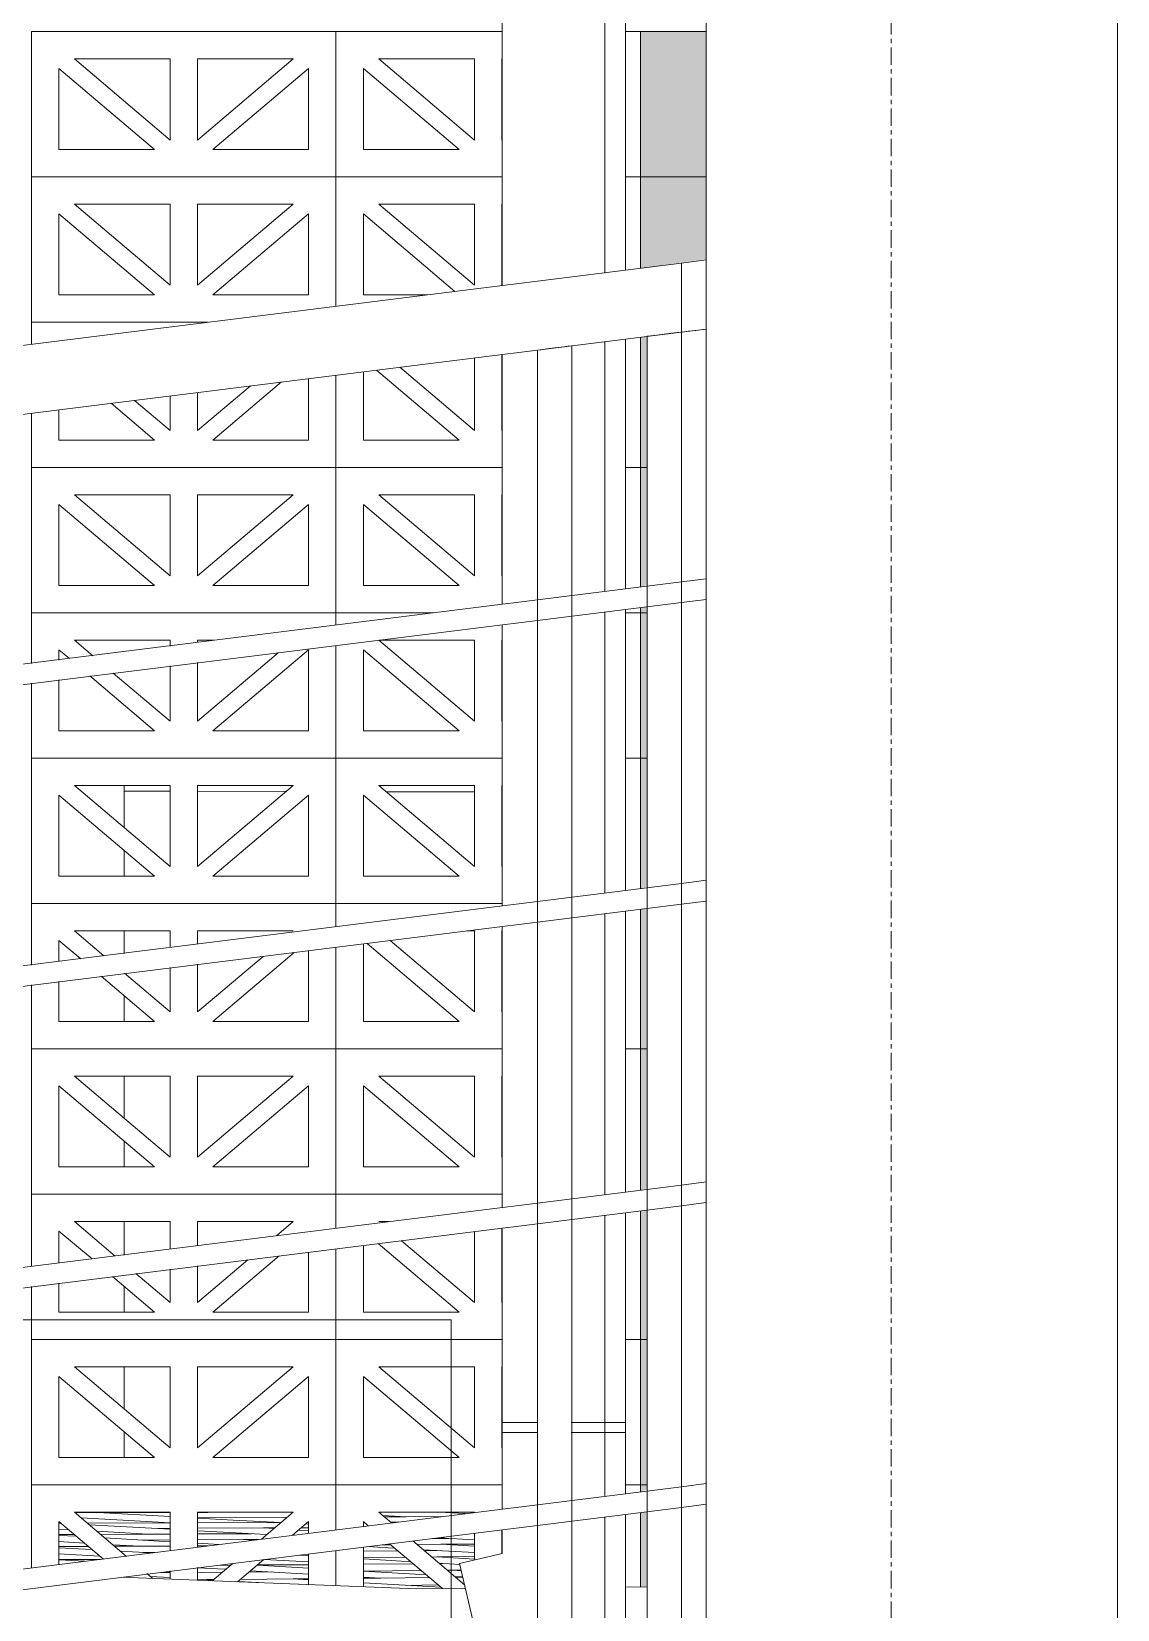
# Model space of a CAD drawing. Header units: millimetres. Extents: x -12186 to 152825, y -4386 to 9463.
# Drawn here: x -1523 to -731, y 15 to 1166 of the extents above; entities that cross this region are included whole.
import ezdxf

# ---------------------------------------------------------------- set-up
doc = ezdxf.new("R2010")
doc.units = ezdxf.units.MM
doc.linetypes.add('Grid Line', pattern=[22.225, 12.7, -3.175, 3.175, -3.175])
for name, color, linetype, lineweight in [('A-FLOR', 192, 'Continuous', 9), ('A-FLOR-HRAL', 11, 'Continuous', 5), ('A-FLOR-PATT', 8, 'Continuous', 9), ('A-GENM', 13, 'Continuous', 9), ('A-GLAZ-CURT', 52, 'Continuous', 5), ('C-TOPO', 7, 'Continuous', 5), ('G-ANNO-TEXT', 231, 'Continuous', 5), ('S-COLS', 52, 'Continuous', 5), ('S-GRID', 1, 'Continuous', 5)]:
    doc.layers.add(name, color=color, linetype=linetype, lineweight=lineweight)

# ---------------------------------------------------------------- blocks, each defined once
blk = doc.blocks.new('FP_1-Section A-A')
at = {"layer": 'A-FLOR-PATT', "color": 7, "lineweight": 5}
for p, q in [((-2532.4, 84.9), (-2527, 84.6)), ((-2532, 84.6), (-2527, 84.5)), ((-2429, 83.1), (-2420.2, 82.6)), ((-2325.2, 83.3), (-2309.5, 83.2)), ((-2322.9, 81.3), (-2321.3, 81.2)), ((-2321.3, 81.2), (-2312.3, 80.7)), ((-2218.9, 83.7), (-2200.3, 82.7)), ((-2217.8, 82.7), (-2200.3, 82.7)), ((-2200.3, 82.7), (-2193.8, 82.6)), ((-2109.4, 86), (-2077.2, 84.2)), ((-2108.1, 81.6), (-2081.9, 80.1)), ((-2010, 82), (-2006.8, 82)), ((-1934.4, 84.7), (-1882.3, 81.7)), ((-1931, 81.8), (-1882.3, 81.7)), ((-1882.3, 81.7), (-1866.2, 81.7)), ((-1880.5, 86), (-1866.2, 85.2)), ((-1874.2, 85.6), (-1866, 85.6)), ((-1845.9, 85.6), (-1794.2, 85.5)), ((-1845.9, 84), (-1838.9, 83.6)), ((-1845.9, 81.7), (-1803.5, 81.6)), ((-1838.9, 83.6), (-1782.9, 80.5)), ((-1794.2, 85.5), (-1778, 84.6)), ((-1794.2, 85.5), (-1777, 85.5)), ((-1713.4, 85.5), (-1644, 85.5)), ((-1708.2, 81.6), (-1645.9, 81.6)), ((-1707.6, 80.6), (-1689.7, 79.6)), ((-1645.9, 81.6), (-1644.2, 81.5)), ((-1645.9, 81.6), (-1644.2, 81.6)), ((-1624.2, 84.9), (-1567.1, 81.7)), ((-1624.2, 81.7), (-1567.1, 81.7)), ((-1567.1, 81.7), (-1559.4, 81.7)), ((-1563.2, 86), (-1554.8, 85.5)), ((-1491.6, 85.6), (-1474.8, 85.7)), ((-1487, 81.8), (-1422.2, 78.2)), ((-1474.8, 85.7), (-1422.1, 85.8)), ((-1474.8, 85.7), (-1422.2, 82.8)), ((-1402.2, 85.8), (-1394.7, 85.8)), ((-1402.2, 82.1), (-1336.7, 82.3)), ((-1402.2, 81.7), (-1376.1, 80.3)), ((-1397.7, 86), (-1394.7, 85.8)), ((-1394.7, 85.8), (-1332.4, 86)), ((-1267, 83.6), (-1250, 82.7)), ((-1265.9, 82.6), (-1250, 82.7)), ((-1250, 82.7), (-1224, 82.8)), ((-1226.1, 86), (-1206.7, 85)), ((-2425.1, 79.6), (-2423.5, 79.6)), ((-2320.3, 79), (-2314.1, 79)), ((-2213.7, 79.2), (-2198.7, 78.4)), ((-2208.5, 74.7), (-2203.2, 74.5)), ((-2207.8, 74.2), (-2203.5, 74.2)), ((-2201.2, 78.5), (-2198.6, 78.5)), ((-2122.8, 69.5), (-2121.4, 69.5)), ((-2105.4, 78.2), (-2084.3, 78.1)), ((-2104.6, 77.2), (-2086.5, 76.2)), ((-2101.1, 72.8), (-2091.1, 72.2)), ((-2098.5, 69.5), (-2094.3, 69.4)), ((-2010, 80.3), (-2008.2, 80.2)), ((-1994.9, 69.2), (-1992.4, 69.2)), ((-1993.6, 70.9), (-1992.4, 70.8)), ((-1947.2, 76.7), (-1944.1, 76.6)), ((-1947.2, 73.5), (-1940.6, 73.5)), ((-1947.2, 72.4), (-1938.7, 72)), ((-1928.8, 80), (-1866.2, 76.4)), ((-1923.4, 75.4), (-1890.2, 73.5)), ((-1921.2, 73.5), (-1890.2, 73.5)), ((-1917.9, 70.8), (-1866.2, 67.8)), ((-1890.2, 73.5), (-1866.2, 73.5)), ((-1889.3, 69.1), (-1866.2, 69.1)), ((-1887.8, 77.7), (-1866.2, 77.7)), ((-1845.9, 77.6), (-1810, 77.6)), ((-1845.9, 75.3), (-1792.6, 72.2)), ((-1845.9, 73.5), (-1813.7, 73.4)), ((-1845.9, 69.1), (-1814.2, 69.1)), ((-1814.2, 69.1), (-1797.4, 68.2)), ((-1814.2, 69.1), (-1796.3, 69.1)), ((-1810, 77.6), (-1787.8, 76.3)), ((-1810, 77.6), (-1786.3, 77.6)), ((-1776.9, 69.2), (-1765.2, 69.2)), ((-1774.5, 71.2), (-1765.2, 70.7)), ((-1769.7, 75.3), (-1765.2, 75.1)), ((-1766.9, 77.6), (-1765.2, 77.6)), ((-1725.2, 77.6), (-1723.4, 77.6)), ((-1725.2, 73.5), (-1718.5, 73.5)), ((-1725.2, 72.8), (-1717.1, 72.3)), ((-1725.2, 69.2), (-1713.5, 69.2)), ((-1704, 77.6), (-1654.7, 77.7)), ((-1699.2, 73.5), (-1660.9, 73.5)), ((-1696.4, 71.1), (-1644.2, 68.1)), ((-1694.1, 69.2), (-1664.1, 69.3)), ((-1689.7, 79.6), (-1644.2, 77.1)), ((-1660.9, 73.5), (-1644.2, 73.6)), ((-1660.9, 73.5), (-1644.8, 72.6)), ((-1624.2, 80.4), (-1564.9, 77.1)), ((-1624.2, 75.9), (-1584.5, 73.7)), ((-1624.2, 73.6), (-1584.5, 73.7)), ((-1624.2, 71.5), (-1574.9, 68.6)), ((-1589, 69.5), (-1573.9, 69.5)), ((-1584.5, 73.7), (-1568.9, 73.7)), ((-1577.1, 77.8), (-1564.1, 77.8)), ((-1554.4, 69.6), (-1543.2, 69.6)), ((-1549.5, 73.8), (-1543.2, 73.8)), ((-1546.8, 76.1), (-1543.2, 75.9)), ((-1544.7, 77.9), (-1543.2, 77.9)), ((-1503.2, 77.9), (-1501.8, 77.9)), ((-1503.2, 73.6), (-1496.2, 73.2)), ((-1503.2, 69.7), (-1492.1, 69.8)), ((-1503.2, 69.1), (-1490.5, 68.4)), ((-1482.5, 78), (-1422.2, 78.2)), ((-1481.2, 76.9), (-1422.2, 73.6)), ((-1475.5, 72.1), (-1438.4, 70)), ((-1472.8, 69.8), (-1438.4, 70)), ((-1438.4, 70), (-1422.2, 70)), ((-1431.1, 74.1), (-1422.2, 74.2)), ((-1402.2, 78.3), (-1343.1, 78.5)), ((-1402.2, 74.3), (-1354.1, 74.5)), ((-1402.2, 72.5), (-1397, 72.2)), ((-1402.2, 70.1), (-1362.7, 70.3)), ((-1397, 72.2), (-1351.6, 69.7)), ((-1376.1, 80.3), (-1341.4, 78.4)), ((-1354.1, 74.5), (-1346.5, 74)), ((-1354.1, 74.5), (-1346, 74.5)), ((-1328.3, 73), (-1321.2, 72.6)), ((-1326.5, 74.6), (-1321.2, 74.6)), ((-1323.2, 77.4), (-1321.2, 77.3)), ((-1261.5, 78.8), (-1255.3, 78.9)), ((-1261.2, 78.6), (-1258.4, 78.5)), ((-2122.8, 65.8), (-2117.3, 65.5)), ((-2122.8, 65), (-2116.9, 65)), ((-2097.7, 68.5), (-2095.6, 68.3)), ((-2071.7, 62.9), (-2070.2, 62.8)), ((-1995.3, 64.7), (-1992.4, 64.7)), ((-1995, 62.6), (-1992.4, 62.5)), ((-1994.6, 60.1), (-1992.4, 60.1)), ((-1947.2, 68.2), (-1933.3, 67.4)), ((-1947.2, 64.7), (-1930.1, 64.7)), ((-1947.2, 64), (-1928.1, 62.9)), ((-1947.2, 59.9), (-1922.9, 58.5)), ((-1912.6, 66.2), (-1885, 64.6)), ((-1910.7, 64.7), (-1885, 64.6)), ((-1907.3, 61.8), (-1866.2, 59.4)), ((-1885, 64.6), (-1866.2, 64.7)), ((-1877, 60), (-1866.2, 60)), ((-1845.9, 66.6), (-1802.2, 64.1)), ((-1845.9, 64.7), (-1811.3, 64.7)), ((-1845.9, 60), (-1807, 60.1)), ((-1845.9, 58.3), (-1835.8, 57.7)), ((-1835.8, 57.7), (-1811.4, 56.3)), ((-1788.7, 59.2), (-1765.2, 57.8)), ((-1787.6, 60.1), (-1765.2, 60.1)), ((-1784, 63.1), (-1765.2, 62)), ((-1779.3, 67.1), (-1765.2, 66.3)), ((-1725.2, 64.8), (-1708.3, 64.8)), ((-1725.2, 64), (-1706.1, 62.9)), ((-1725.2, 60.2), (-1702.9, 60.2)), ((-1688.9, 64.8), (-1664.2, 64.9)), ((-1685.3, 61.7), (-1644.2, 59.4)), ((-1683.6, 60.3), (-1660.8, 60.3)), ((-1664.2, 64.9), (-1644.2, 63.7)), ((-1664.2, 64.9), (-1644.2, 64.9)), ((-1624.2, 67), (-1590.5, 65.1)), ((-1624.2, 65), (-1590.5, 65.1)), ((-1624.2, 62.6), (-1584.7, 60.3)), ((-1624.2, 58.2), (-1589.5, 56.3)), ((-1590.5, 65.1), (-1579, 65.1)), ((-1588.7, 60.6), (-1584.4, 60.6)), ((-1566.5, 59.3), (-1550.8, 58.4)), ((-1564.9, 60.7), (-1543.2, 60.7)), ((-1559.6, 65.2), (-1543.2, 65.2)), ((-1556.7, 67.6), (-1553, 67.4)), ((-1553, 67.4), (-1543.2, 66.8)), ((-1550.8, 58.4), (-1543.2, 58)), ((-1503.2, 64.6), (-1484.7, 63.5)), ((-1503.2, 60.9), (-1481.8, 61)), ((-1503.2, 60.1), (-1479.1, 58.7)), ((-1469.7, 67.2), (-1422.2, 64.5)), ((-1464, 62.3), (-1444.1, 61.2)), ((-1462.5, 61.1), (-1444.1, 61.2)), ((-1444.1, 61.2), (-1422.2, 61.3)), ((-1442.8, 65.7), (-1422.2, 65.8)), ((-1402.2, 65.9), (-1368.5, 66)), ((-1402.2, 63.3), (-1386.7, 62.5)), ((-1402.2, 61.4), (-1394.6, 61.5)), ((-1368.5, 66), (-1357.6, 66.1)), ((-1368.5, 66), (-1361.4, 65.6)), ((-1281.2, 57.6), (-1256, 57.8)), ((-1278.3, 60.9), (-1263.1, 60)), ((-1267.4, 62.3), (-1261.3, 62.3)), ((-1263.1, 60), (-1258.3, 59.8)), ((-1242.1, 62.4), (-1224.8, 62.6)), ((-1237.6, 58.6), (-1200.2, 56.5)), ((-1236.8, 58), (-1227.7, 58)), ((-1230.6, 66.9), (-1218.9, 66.9)), ((-1226.1, 67.3), (-1200.2, 65.9)), ((-1224.8, 62.6), (-1200.2, 62.8)), ((-1224.8, 62.6), (-1200.2, 61.2)), ((-1902.1, 57.4), (-1866.2, 55.3)), ((-1889.9, 55.3), (-1866.2, 55.3)), ((-1845.9, 55.3), (-1812.6, 55.3)), ((-1793.3, 55.3), (-1765.2, 53.7)), ((-1766.8, 50.5), (-1765.2, 50.5)), ((-1725.2, 55.5), (-1695.3, 53.8)), ((-1725.2, 51.4), (-1711.4, 50.6)), ((-1725.2, 50.6), (-1711.4, 50.6)), ((-1724.1, 55.5), (-1697.3, 55.5)), ((-1711.4, 50.6), (-1691.6, 50.7)), ((-1678, 55.6), (-1653.8, 55.7)), ((-1674.6, 52.6), (-1644.2, 50.9)), ((-1672.3, 50.7), (-1644.2, 50.8)), ((-1653.8, 55.7), (-1644.2, 55.1)), ((-1653.8, 55.7), (-1644.2, 55.7)), ((-1624.2, 55.8), (-1589.9, 55.9)), ((-1624.2, 54), (-1594.2, 52.3)), ((-1624.2, 49.8), (-1598.8, 48.3)), ((-1582.1, 46.1), (-1561.1, 46.2)), ((-1580.7, 47.3), (-1561.1, 46.2)), ((-1576.1, 51.2), (-1543.2, 49.3)), ((-1574.2, 51.1), (-1543.2, 51.3)), ((-1570.4, 56), (-1543.2, 56.1)), ((-1561.1, 46.2), (-1543.2, 46.3)), ((-1503.2, 55.7), (-1473.5, 54)), ((-1503.2, 51.5), (-1473.2, 51.6)), ((-1503.2, 51.3), (-1484.4, 50.2)), ((-1458.3, 57.5), (-1436.3, 56.3)), ((-1442.1, 56.6), (-1433.2, 56.6)), ((-1387.4, 47.2), (-1378, 47.3)), ((-1358.6, 47.4), (-1321.2, 45.2)), ((-1358.5, 47.5), (-1321.2, 47.7)), ((-1353.5, 51.5), (-1321.2, 49.7)), ((-1328.8, 54.6), (-1321.2, 54.2)), ((-1281.2, 52.9), (-1250.6, 53.2)), ((-1281.2, 51.9), (-1260.6, 50.7)), ((-1281.2, 48.1), (-1244.9, 48.4)), ((-1260.6, 50.7), (-1246.7, 49.9)), ((-1231.4, 53.3), (-1227.4, 53.4)), ((-1227.4, 53.4), (-1200.2, 53.6)), ((-1227.4, 53.4), (-1200.2, 51.8)), ((-1225.9, 48.7), (-1210.9, 47.8)), ((-1225.7, 48.6), (-1223.6, 48.6)), ((-1646.1, 45.8), (-1644.2, 45.8)), ((-1624.2, 45.9), (-1601.6, 46)), ((-1624.2, 45.7), (-1603.4, 44.5)), ((-1436.6, 39.1), (-1422.2, 38.3)), ((-1430.9, 41.8), (-1422.2, 41.9)), ((-1424.9, 42.6), (-1422.2, 42.4)), ((-1402.2, 42), (-1384.1, 42.2)), ((-1402.2, 37.1), (-1390.8, 36.5)), ((-1401.6, 45.5), (-1387.6, 44.7)), ((-1395.7, 36.8), (-1390.4, 36.8)), ((-1387.6, 44.7), (-1381.5, 44.4)), ((-1372.7, 35.5), (-1357.7, 34.6)), ((-1370.9, 37), (-1332.4, 37.3)), ((-1363.8, 42.3), (-1348.1, 42.4)), ((-1363.4, 43.3), (-1321.2, 40.9)), ((-1332.4, 37.3), (-1321.2, 37.4)), ((-1332.4, 37.3), (-1321.2, 36.7)), ((-1281.2, 43), (-1239, 43.4)), ((-1281.2, 42.9), (-1243.4, 40.8)), ((-1281.2, 38.6), (-1268.6, 37.9)), ((-1281.2, 37.8), (-1268.6, 37.9)), ((-1268.6, 37.9), (-1232.9, 38.3)), ((-1243.4, 40.8), (-1235.4, 40.3)), ((-1219.9, 43.6), (-1216, 43.6)), ((-1216, 43.6), (-1209.9, 43.7)), ((-1216, 43.6), (-1209.8, 43.3)), ((-1214.6, 39.1), (-1208.8, 38.8)), ((-1213.8, 38.5), (-1208.7, 38.5)), ((-1281.2, 34.4), (-1224.6, 31.2)), ((-1250.6, 32.6), (-1226.6, 32.9))]:
    blk.add_line(p, q, dxfattribs=at)
blk = doc.blocks.new('M_Concrete-Rectangular-Column - 200 x 300m-1429465-Section A-A')
at = {"layer": 'S-COLS'}
for p, q in [((-1031.3, 2380), (-1031.3, 0)), ((-731.3, 0), (-731.3, 2380))]:
    blk.add_line(p, q, dxfattribs=at)
blk = doc.blocks.new('The BREEZEBLOCK Family1 - The BREEZEBLOCK Family1-V95-Section A-A')
at = {"layer": 'A-GLAZ-CURT'}
for p, q in [((-1523.2, 106), (-1523.2, 45.1)), ((-1301.2, 106), (-1523.2, 106)), ((-1301.2, 73.1), (-1301.2, 106)), ((-1491.9, 86), (-1422.2, 86)), ((-1453.9, 53.8), (-1491.9, 86)), ((-1422.2, 86), (-1422.2, 57.8)), ((-1402.2, 60.3), (-1402.2, 86)), ((-1402.2, 86), (-1332.4, 86)), ((-1332.4, 86), (-1355.6, 66.3)), ((-1503.2, 47.6), (-1503.2, 79.1)), ((-1503.2, 79.1), (-1470.8, 51.7)), ((-1332.9, 69.2), (-1321.2, 79.1)), ((-1321.2, 79.1), (-1321.2, 70.6)), ((-1301.2, 32.4), (-1301.2, 58.1)), ((-1376.5, 48.6), (-1391.5, 35.9)), ((-1373, 35.2), (-1353.8, 51.5)), ((-1321.2, 55.6), (-1321.2, 33.2)), ((-1434.8, 37.6), (-1439, 41.2)), ((-1422.2, 43.3), (-1422.2, 37.1)), ((-1402.2, 36.3), (-1402.2, 45.7))]:
    blk.add_line(p, q, dxfattribs=at)
blk = doc.blocks.new('The BREEZEBLOCK Family1 - The BREEZEBLOCK Family1-V96-Section A-A')
at = {"layer": 'A-GLAZ-CURT'}
for p, q in [((-1301.2, 106), (-1301.2, 73.1)), ((-1180.1, 106), (-1301.2, 106)), ((-1079.2, 106), (-1090.1, 106)), ((-1079.2, 100.9), (-1079.2, 106)), ((-1269.9, 86), (-1200.2, 86)), ((-1260.7, 78.2), (-1269.9, 86)), ((-1079.2, 31.5), (-1079.2, 85.8)), ((-1281.2, 75.6), (-1281.2, 79.1)), ((-1281.2, 79.1), (-1277.6, 76.1)), ((-1200.2, 70.7), (-1200.2, 51.1)), ((-1180.2, 55.8), (-1180.2, 72.6)), ((-1301.2, 58.1), (-1301.2, 32.4)), ((-1281.2, 31.6), (-1281.2, 60.5)), ((-1262.1, 62.9), (-1223.5, 30.3)), ((-1207.4, 33), (-1245.2, 65))]:
    blk.add_line(p, q, dxfattribs=at)
blk = doc.blocks.new('The BREEZEBLOCK Family1 - The BREEZEBLOCK Family1-V98-Section A-A')
at = {"layer": 'A-GLAZ-CURT'}
for p, q in [((-1745.2, 212), (-1745.2, 106)), ((-1523.2, 212), (-1745.2, 212)), ((-1523.2, 106), (-1523.2, 212)), ((-1725.2, 126), (-1725.2, 185.1)), ((-1725.2, 185.1), (-1655.4, 126)), ((-1713.9, 192), (-1644.2, 192)), ((-1644.2, 132.9), (-1713.9, 192)), ((-1644.2, 192), (-1644.2, 132.9)), ((-1624.2, 132.9), (-1624.2, 192)), ((-1624.2, 192), (-1554.4, 192)), ((-1554.4, 192), (-1624.2, 132.9)), ((-1612.9, 126), (-1543.2, 185.1)), ((-1543.2, 185.1), (-1543.2, 126)), ((-1655.4, 126), (-1725.2, 126)), ((-1543.2, 126), (-1612.9, 126)), ((-1745.2, 106), (-1523.2, 106))]:
    blk.add_line(p, q, dxfattribs=at)
blk = doc.blocks.new('The BREEZEBLOCK Family1 - The BREEZEBLOCK Family1-V99-Section A-A')
at = {"layer": 'A-GLAZ-CURT'}
for p, q in [((-1301.2, 212), (-1301.2, 106)), ((-1180.1, 212), (-1301.2, 212)), ((-1079.2, 212), (-1090.1, 212)), ((-1079.2, 106), (-1079.2, 212)), ((-1281.2, 126), (-1281.2, 185.1)), ((-1281.2, 185.1), (-1211.4, 126)), ((-1269.9, 192), (-1200.2, 192)), ((-1200.2, 132.9), (-1269.9, 192)), ((-1200.2, 192), (-1200.2, 132.9)), ((-1180.2, 132.9), (-1180.2, 192)), ((-1211.4, 126), (-1281.2, 126)), ((-1301.2, 106), (-1180.1, 106)), ((-1090.1, 106), (-1079.2, 106))]:
    blk.add_line(p, q, dxfattribs=at)
blk = doc.blocks.new('The BREEZEBLOCK Family1 - The BREEZEBLOCK Family1-V102-Section A-A')
at = {"layer": 'A-GLAZ-CURT'}
for p, q in [((-1523.2, 318), (-1523.2, 265.1)), ((-1301.2, 318), (-1523.2, 318)), ((-1301.2, 293.1), (-1301.2, 318)), ((-1503.2, 267.6), (-1503.2, 291.1)), ((-1503.2, 291.1), (-1479, 270.7)), ((-1491.9, 298), (-1422.2, 298)), ((-1462.1, 272.8), (-1491.9, 298)), ((-1422.2, 298), (-1422.2, 277.8)), ((-1402.2, 280.3), (-1402.2, 298)), ((-1402.2, 298), (-1332.4, 298)), ((-1332.4, 298), (-1344.5, 287.7)), ((-1301.2, 212), (-1301.2, 278.1)), ((-1365.4, 270), (-1402.2, 238.9)), ((-1402.2, 238.9), (-1402.2, 265.7)), ((-1390.9, 232), (-1342.7, 272.9)), ((-1321.2, 275.6), (-1321.2, 232)), ((-1464.1, 258), (-1433.4, 232)), ((-1422.2, 238.9), (-1447.2, 260.1)), ((-1422.2, 263.3), (-1422.2, 238.9)), ((-1523.2, 250.7), (-1523.2, 212)), ((-1503.2, 232), (-1503.2, 253.1)), ((-1433.4, 232), (-1503.2, 232)), ((-1321.2, 232), (-1390.9, 232)), ((-1523.2, 212), (-1301.2, 212))]:
    blk.add_line(p, q, dxfattribs=at)
blk = doc.blocks.new('The BREEZEBLOCK Family1 - The BREEZEBLOCK Family1-V103-Section A-A')
at = {"layer": 'A-GLAZ-CURT'}
for p, q in [((-1301.2, 318), (-1301.2, 293.1)), ((-1180.1, 318), (-1301.2, 318)), ((-1079.2, 212), (-1079.2, 305.8)), ((-1269.9, 298), (-1262.3, 298)), ((-1200.2, 290.7), (-1200.2, 238.9)), ((-1180.2, 238.9), (-1180.2, 293.2)), ((-1301.2, 278.1), (-1301.2, 212)), ((-1281.2, 232), (-1281.2, 280.5)), ((-1270.3, 281.9), (-1211.4, 232)), ((-1200.2, 238.9), (-1253.4, 284)), ((-1211.4, 232), (-1281.2, 232)), ((-1301.2, 212), (-1180.1, 212)), ((-1090.1, 212), (-1079.2, 212))]:
    blk.add_line(p, q, dxfattribs=at)
blk = doc.blocks.new('The BREEZEBLOCK Family1 - The BREEZEBLOCK Family1-V105-Section A-A')
at = {"layer": 'A-GLAZ-CURT'}
for p, q in [((-1301.2, 424), (-1301.2, 318)), ((-1180.1, 424), (-1301.2, 424)), ((-1079.2, 424), (-1090.1, 424)), ((-1079.2, 320.9), (-1079.2, 424)), ((-1269.9, 404), (-1200.2, 404)), ((-1200.2, 344.9), (-1269.9, 404)), ((-1200.2, 404), (-1200.2, 344.9)), ((-1180.2, 344.9), (-1180.2, 404)), ((-1281.2, 338), (-1281.2, 397.1)), ((-1281.2, 397.1), (-1211.4, 338)), ((-1211.4, 338), (-1281.2, 338)), ((-1301.2, 318), (-1180.1, 318))]:
    blk.add_line(p, q, dxfattribs=at)
blk = doc.blocks.new('The BREEZEBLOCK Family1 - The BREEZEBLOCK Family1-V108-Section A-A')
at = {"layer": 'A-GLAZ-CURT'}
for p, q in [((-1523.2, 530), (-1523.2, 485.1)), ((-1301.2, 530), (-1523.2, 530)), ((-1301.2, 513.1), (-1301.2, 530)), ((-1491.9, 510), (-1422.2, 510)), ((-1470.4, 491.7), (-1491.9, 510)), ((-1422.2, 510), (-1422.2, 497.8)), ((-1402.2, 500.3), (-1402.2, 510)), ((-1402.2, 510), (-1332.4, 510)), ((-1503.2, 487.6), (-1503.2, 503.1)), ((-1503.2, 503.1), (-1487.2, 489.6)), ((-1321.2, 495.6), (-1321.2, 444)), ((-1301.2, 424), (-1301.2, 498.1)), ((-1354.3, 491.4), (-1402.2, 450.9)), ((-1402.2, 450.9), (-1402.2, 485.7)), ((-1390.9, 444), (-1331.6, 494.2)), ((-1503.2, 444), (-1503.2, 473.1)), ((-1472.3, 477), (-1433.4, 444)), ((-1422.2, 450.9), (-1455.5, 479.1)), ((-1422.2, 483.3), (-1422.2, 450.9)), ((-1523.2, 470.7), (-1523.2, 424)), ((-1433.4, 444), (-1503.2, 444)), ((-1321.2, 444), (-1390.9, 444)), ((-1523.2, 424), (-1301.2, 424))]:
    blk.add_line(p, q, dxfattribs=at)
blk = doc.blocks.new('The BREEZEBLOCK Family1 - The BREEZEBLOCK Family1-V109-Section A-A')
at = {"layer": 'A-GLAZ-CURT'}
for p, q in [((-1301.2, 530), (-1301.2, 513.1)), ((-1180.1, 530), (-1301.2, 530)), ((-1079.2, 424), (-1079.2, 525.8)), ((-1205.5, 510), (-1200.2, 510)), ((-1200.2, 510), (-1200.2, 450.9)), ((-1180.2, 450.9), (-1180.2, 510)), ((-1301.2, 498.1), (-1301.2, 424)), ((-1281.2, 444), (-1281.2, 500.5)), ((-1278.5, 500.9), (-1211.4, 444)), ((-1200.2, 450.9), (-1261.6, 503)), ((-1211.4, 444), (-1281.2, 444)), ((-1301.2, 424), (-1180.1, 424)), ((-1090.1, 424), (-1079.2, 424))]:
    blk.add_line(p, q, dxfattribs=at)
blk = doc.blocks.new('The BREEZEBLOCK Family1 - The BREEZEBLOCK Family1-V111-Section A-A')
at = {"layer": 'A-GLAZ-CURT'}
for p, q in [((-1301.2, 636), (-1301.2, 530)), ((-1180.1, 636), (-1301.2, 636)), ((-1079.2, 636), (-1090.1, 636)), ((-1079.2, 540.9), (-1079.2, 636)), ((-1269.9, 616), (-1200.2, 616)), ((-1200.2, 556.9), (-1269.9, 616)), ((-1200.2, 616), (-1200.2, 556.9)), ((-1180.2, 556.9), (-1180.2, 616)), ((-1281.2, 550), (-1281.2, 609.1)), ((-1281.2, 609.1), (-1211.4, 550)), ((-1211.4, 550), (-1281.2, 550)), ((-1301.2, 530), (-1180.1, 530))]:
    blk.add_line(p, q, dxfattribs=at)
blk = doc.blocks.new('The BREEZEBLOCK Family1 - The BREEZEBLOCK Family1-V114-Section A-A')
at = {"layer": 'A-GLAZ-CURT'}
for p, q in [((-1523.2, 742), (-1523.2, 705.1)), ((-1301.2, 742), (-1523.2, 742)), ((-1301.2, 733.1), (-1301.2, 742)), ((-1503.2, 707.6), (-1503.2, 715.1)), ((-1503.2, 715.1), (-1495.5, 708.6)), ((-1491.9, 722), (-1422.2, 722)), ((-1478.6, 710.7), (-1491.9, 722)), ((-1422.2, 722), (-1422.2, 717.8)), ((-1402.2, 720.3), (-1402.2, 722)), ((-1402.2, 722), (-1390.3, 722)), ((-1390.9, 656), (-1321.2, 715.1)), ((-1321.2, 715.1), (-1321.2, 656)), ((-1301.2, 636), (-1301.2, 718.1)), ((-1422.2, 703.3), (-1422.2, 662.9)), ((-1343.3, 712.8), (-1402.2, 662.9)), ((-1402.2, 662.9), (-1402.2, 705.7)), ((-1523.2, 690.7), (-1523.2, 636)), ((-1503.2, 656), (-1503.2, 693.1)), ((-1480.6, 696), (-1433.4, 656)), ((-1422.2, 662.9), (-1463.7, 698.1)), ((-1433.4, 656), (-1503.2, 656)), ((-1321.2, 656), (-1390.9, 656)), ((-1523.2, 636), (-1301.2, 636))]:
    blk.add_line(p, q, dxfattribs=at)
blk = doc.blocks.new('The BREEZEBLOCK Family1 - The BREEZEBLOCK Family1-V115-Section A-A')
at = {"layer": 'A-GLAZ-CURT'}
for p, q in [((-1301.2, 742), (-1301.2, 733.1)), ((-1230.3, 742), (-1301.2, 742)), ((-1079.2, 742), (-1090.1, 742)), ((-1079.2, 636), (-1079.2, 742)), ((-1301.2, 718.1), (-1301.2, 636)), ((-1281.2, 656), (-1281.2, 715.1)), ((-1281.2, 715.1), (-1211.4, 656)), ((-1200.2, 662.9), (-1269.9, 722)), ((-1269.5, 722), (-1200.2, 722)), ((-1200.2, 722), (-1200.2, 662.9)), ((-1180.2, 662.9), (-1180.2, 722)), ((-1211.4, 656), (-1281.2, 656)), ((-1301.2, 636), (-1180.1, 636)), ((-1090.1, 636), (-1079.2, 636))]:
    blk.add_line(p, q, dxfattribs=at)
blk = doc.blocks.new('The BREEZEBLOCK Family1 - The BREEZEBLOCK Family1-V117-Section A-A')
at = {"layer": 'A-GLAZ-CURT'}
for p, q in [((-1301.2, 848), (-1301.2, 742)), ((-1180.1, 848), (-1301.2, 848)), ((-1079.2, 848), (-1090.1, 848)), ((-1079.2, 760.9), (-1079.2, 848)), ((-1281.2, 762), (-1281.2, 821.1)), ((-1281.2, 821.1), (-1211.4, 762)), ((-1269.9, 828), (-1200.2, 828)), ((-1200.2, 768.9), (-1269.9, 828)), ((-1200.2, 828), (-1200.2, 768.9)), ((-1180.2, 768.9), (-1180.2, 828)), ((-1211.4, 762), (-1281.2, 762)), ((-1301.2, 742), (-1230.3, 742)), ((-1090.1, 742), (-1079.2, 742)), ((-1079.2, 742), (-1079.2, 745.8))]:
    blk.add_line(p, q, dxfattribs=at)
blk = doc.blocks.new('The BREEZEBLOCK Family1 - The BREEZEBLOCK Family1-V120-Section A-A')
at = {"layer": 'A-GLAZ-CURT'}
for p, q in [((-1523.2, 954), (-1523.2, 937.9)), ((-1394.3, 954), (-1523.2, 954)), ((-1390.9, 868), (-1340.9, 910.4)), ((-1321.2, 912.8), (-1321.2, 868)), ((-1301.2, 848), (-1301.2, 915.3)), ((-1422.2, 900.2), (-1422.2, 874.9)), ((-1363.8, 907.4), (-1402.2, 874.9)), ((-1402.2, 874.9), (-1402.2, 902.7)), ((-1523.2, 887.6), (-1523.2, 848)), ((-1503.2, 868), (-1503.2, 890.1)), ((-1465.1, 894.9), (-1433.4, 868)), ((-1422.2, 874.9), (-1448.2, 897)), ((-1433.4, 868), (-1503.2, 868)), ((-1321.2, 868), (-1390.9, 868)), ((-1523.2, 848), (-1301.2, 848))]:
    blk.add_line(p, q, dxfattribs=at)
blk = doc.blocks.new('The BREEZEBLOCK Family1 - The BREEZEBLOCK Family1-V121-Section A-A')
at = {"layer": 'A-GLAZ-CURT'}
for p, q in [((-1079.2, 848), (-1079.2, 943)), ((-1200.2, 874.9), (-1254.7, 921.1)), ((-1200.2, 927.9), (-1200.2, 874.9)), ((-1180.2, 874.9), (-1180.2, 930.4)), ((-1301.2, 915.3), (-1301.2, 848)), ((-1281.2, 868), (-1281.2, 917.8)), ((-1271.6, 919), (-1211.4, 868)), ((-1211.4, 868), (-1281.2, 868)), ((-1301.2, 848), (-1180.1, 848)), ((-1090.1, 848), (-1079.2, 848))]:
    blk.add_line(p, q, dxfattribs=at)
blk = doc.blocks.new('The BREEZEBLOCK Family1 - The BREEZEBLOCK Family1-V122-Section A-A')
at = {"layer": 'A-GLAZ-CURT'}
for p, q in [((-1523.2, 1060), (-1523.2, 954)), ((-1301.2, 1060), (-1523.2, 1060)), ((-1301.2, 965.6), (-1301.2, 1060)), ((-1491.9, 1040), (-1422.2, 1040)), ((-1422.2, 980.9), (-1491.9, 1040)), ((-1422.2, 1040), (-1422.2, 980.9)), ((-1402.2, 980.9), (-1402.2, 1040)), ((-1402.2, 1040), (-1332.4, 1040)), ((-1332.4, 1040), (-1402.2, 980.9)), ((-1503.2, 974), (-1503.2, 1033.1)), ((-1503.2, 1033.1), (-1433.4, 974)), ((-1390.9, 974), (-1321.2, 1033.1)), ((-1321.2, 1033.1), (-1321.2, 974)), ((-1433.4, 974), (-1503.2, 974)), ((-1321.2, 974), (-1390.9, 974)), ((-1523.2, 954), (-1394.3, 954))]:
    blk.add_line(p, q, dxfattribs=at)
blk = doc.blocks.new('The BREEZEBLOCK Family1 - The BREEZEBLOCK Family1-V123-Section A-A')
at = {"layer": 'A-GLAZ-CURT'}
for p, q in [((-1301.2, 1060), (-1301.2, 965.6)), ((-1180.1, 1060), (-1301.2, 1060)), ((-1079.2, 1060), (-1090.1, 1060)), ((-1079.2, 993.4), (-1079.2, 1060)), ((-1269.9, 1040), (-1200.2, 1040)), ((-1200.2, 980.9), (-1269.9, 1040)), ((-1200.2, 1040), (-1200.2, 980.9)), ((-1180.2, 980.9), (-1180.2, 1040)), ((-1281.2, 974), (-1281.2, 1033.1)), ((-1281.2, 1033.1), (-1214.4, 976.5)), ((-1234.3, 974), (-1281.2, 974))]:
    blk.add_line(p, q, dxfattribs=at)
blk = doc.blocks.new('System Panel - Glazed-1205341-Section A-A')
at = {"layer": 'A-GLAZ-CURT'}
h = blk.add_hatch(color=256, dxfattribs=at)
h.paths.add_polyline_path([(-1079.2, 31.5), (-1074, 31.9), (-1074, 86.4), (-1079.2, 85.8), (-1079.2, 31.9)])
h.paths.add_polyline_path([(-1079.2, 100.9), (-1074, 102.4), (-1074, 106), (-1079.2, 105.3), (-1079.2, 101.9)])
blk.add_line((-1074, 106), (-1079.2, 106), dxfattribs=at)
blk = doc.blocks.new('System Panel - Glazed-V126-Section A-A')
at = {"layer": 'A-GLAZ-CURT'}
blk.add_hatch(color=256, dxfattribs=at).paths.add_polyline_path([(-1074, 106), (-1074, 212), (-1079.2, 212), (-1079.2, 106)])
for p, q in [((-1074, 212), (-1079.2, 212)), ((-1079.2, 106), (-1074, 106))]:
    blk.add_line(p, q, dxfattribs=at)
blk = doc.blocks.new('System Panel - Glazed-V127-Section A-A')
at = {"layer": 'A-GLAZ-CURT'}
blk.add_hatch(color=256, dxfattribs=at).paths.add_polyline_path([(-1074, 212), (-1074, 306.4), (-1079.2, 305.8), (-1079.2, 212)])
blk.add_line((-1079.2, 212), (-1074, 212), dxfattribs=at)
blk = doc.blocks.new('System Panel - Glazed-V128-Section A-A')
at = {"layer": 'A-GLAZ-CURT'}
blk.add_hatch(color=256, dxfattribs=at).paths.add_polyline_path([(-1079.2, 320.9), (-1074, 322.4), (-1074, 424), (-1079.2, 424), (-1079.2, 321.9)])
blk.add_line((-1074, 424), (-1079.2, 424), dxfattribs=at)
blk = doc.blocks.new('System Panel - Glazed-V129-Section A-A')
at = {"layer": 'A-GLAZ-CURT'}
blk.add_hatch(color=256, dxfattribs=at).paths.add_polyline_path([(-1074, 424), (-1074, 526.4), (-1079.2, 525.8), (-1079.2, 424)])
blk.add_line((-1079.2, 424), (-1074, 424), dxfattribs=at)
blk = doc.blocks.new('System Panel - Glazed-V130-Section A-A')
at = {"layer": 'A-GLAZ-CURT'}
blk.add_hatch(color=256, dxfattribs=at).paths.add_polyline_path([(-1079.2, 540.9), (-1074, 542.4), (-1074, 636), (-1079.2, 636), (-1079.2, 541.9)])
blk.add_line((-1074, 636), (-1079.2, 636), dxfattribs=at)
blk = doc.blocks.new('System Panel - Glazed-V131-Section A-A')
at = {"layer": 'A-GLAZ-CURT'}
h = blk.add_hatch(color=256, dxfattribs=at)
h.paths.add_polyline_path([(-1079.2, 742), (-1074, 742.8), (-1074, 746.4), (-1079.2, 745.8)])
h.paths.add_polyline_path([(-1079.2, 760.9), (-1074, 762.4), (-1074, 848), (-1079.2, 848), (-1079.2, 761.9)])
for p, q in [((-1074, 848), (-1079.2, 848)), ((-1079.2, 742), (-1074, 742))]:
    blk.add_line(p, q, dxfattribs=at)
blk = doc.blocks.new('System Panel - Glazed-V132-Section A-A')
at = {"layer": 'A-GLAZ-CURT'}
blk.add_hatch(color=256, dxfattribs=at).paths.add_polyline_path([(-1074, 848), (-1074, 943.7), (-1079.2, 943), (-1079.2, 848)])
blk.add_line((-1079.2, 848), (-1074, 848), dxfattribs=at)
blk = doc.blocks.new('System Panel - Glazed-V133-Section A-A')
at = {"layer": 'A-GLAZ-CURT'}
blk.add_hatch(color=256, dxfattribs=at).paths.add_polyline_path([(-1079.2, 993.4), (-1031.3, 1000), (-1031.3, 1060), (-1079.2, 1060), (-1079.2, 993.7)])
blk.add_line((-1031.3, 1060), (-1079.2, 1060), dxfattribs=at)
blk = doc.blocks.new('System Panel - Glazed-V134-Section A-A')
at = {"layer": 'A-GLAZ-CURT'}
blk.add_hatch(color=256, dxfattribs=at).paths.add_polyline_path([(-1079.2, 1060), (-1031.3, 1060), (-1031.3, 1166), (-1079.2, 1166), (-1079.2, 1080)])
for p, q in [((-1031.3, 1166), (-1079.2, 1166)), ((-1079.2, 1060), (-1031.3, 1060))]:
    blk.add_line(p, q, dxfattribs=at)
blk = doc.blocks.new('Railing - 25mm-V177-Section A-A')
at = {"layer": 'A-FLOR-HRAL', "flags": 128}
for points in [[(-1038.8, 948), (-1044.3, 947.4), (-1048.6, 946.8)], [(-1031.1, 949), (-1033.4, 948.7), (-1038.8, 948)]]:
    blk.add_lwpolyline(points, dxfattribs=at)
blk = doc.blocks.new('Railing - Railing-1115684-Section A-A')
at = {"layer": 'A-FLOR-HRAL'}
for p, q in [((-1031.3, 766.9), (-1049.3, 764.6)), ((-1049.3, 749.5), (-1031.3, 751.8)), ((-1031.3, 546.9), (-1049.3, 544.6)), ((-1049.3, 529.5), (-1031.3, 531.8)), ((-1031.3, 326.9), (-1049.3, 324.6)), ((-1049.3, 309.5), (-1031.3, 311.8)), ((-1031.3, 106.9), (-1049.3, 104.6)), ((-1049.3, 89.5), (-1031.3, 91.8))]:
    blk.add_line(p, q, dxfattribs=at)
blk.add_blockref('Railing - 25mm-V177-Section A-A', (0, 0))
blk = doc.blocks.new('Top Rail Type - Top Rail_Internal_-1115750-Section A-A')
at = {"layer": 'A-FLOR-HRAL'}
for p, q in [((-1031.3, 999.4), (-1049.3, 997.1)), ((-1049.3, 946.7), (-1031.3, 949))]:
    blk.add_line(p, q, dxfattribs=at)
blk = doc.blocks.new('Railing - 25mm-1186682-Section A-A')
at = {"layer": 'A-FLOR-HRAL'}
for p, q in [((-1154.3, 933.6), (-1154.3, -16)), ((-1129.3, -12.9), (-1129.3, 936.7))]:
    blk.add_line(p, q, dxfattribs=at)
at = {"layer": 'A-FLOR-HRAL', "flags": 128}
for points in [[(-1141.8, 935.2), (-1147.3, 934.5), (-1151.6, 933.9), (-1154, 933.6), (-1154.3, 933.6)], [(-1129.7, 936.7), (-1132.1, 936.4), (-1136.4, 935.8), (-1141.8, 935.2)], [(-1154, -16), (-1151.6, -15.7), (-1147.3, -15.1), (-1141.8, -14.4)], [(-1141.8, -14.4), (-1136.4, -13.8), (-1132.1, -13.2), (-1129.7, -12.9), (-1129.3, -12.9)]]:
    blk.add_lwpolyline(points, dxfattribs=at)
blk = doc.blocks.new('Railing - 25mm-V178-Section A-A')
at = {"layer": 'A-FLOR-HRAL'}
for p, q in [((-1049.3, 0), (-1049.3, 946.7)), ((-1074.3, 943.6), (-1074.3, -6))]:
    blk.add_line(p, q, dxfattribs=at)
at = {"layer": 'A-FLOR-HRAL', "flags": 128}
for points in [[(-1061.8, 945.2), (-1067.3, 944.5), (-1071.6, 944), (-1074, 943.7), (-1074.3, 943.6)], [(-1049.6, 946.7), (-1052.1, 946.4), (-1056.4, 945.9), (-1061.8, 945.2)], [(-1074, -6), (-1071.6, -5.7), (-1067.3, -5.1), (-1061.8, -4.4)], [(-1061.8, -4.4), (-1056.4, -3.8), (-1052.1, -3.2), (-1049.6, -2.9), (-1049.3, -2.9)]]:
    blk.add_lwpolyline(points, dxfattribs=at)
blk = doc.blocks.new('Railing - Railing-1115766-Section A-A')
at = {"layer": 'A-FLOR-HRAL'}
for p, q in [((-1049.3, 764.6), (-4141.8, 378.1)), ((-4141.8, 362.9), (-1049.3, 749.5)), ((-1049.3, 544.6), (-4141.8, 158.1)), ((-4141.8, 142.9), (-1049.3, 529.5)), ((-1049.3, 324.6), (-4141.8, -61.9)), ((-4141.8, -77.1), (-1049.3, 309.5)), ((-1049.3, 104.6), (-4141.8, -281.9)), ((-4141.8, -297.1), (-1049.3, 89.5))]:
    blk.add_line(p, q, dxfattribs=at)
at = {"layer": 'A-FLOR-HRAL', "flags": 128}
for points in [[(-1049.3, 764.6), (-1049.3, 764.4), (-1049.3, 763.6), (-1049.3, 762.4), (-1049.3, 760.8), (-1049.3, 759), (-1049.3, 757.1)], [(-1049.3, 757.1), (-1049.3, 755.1), (-1049.3, 753.3), (-1049.3, 751.7), (-1049.3, 750.5), (-1049.3, 749.8), (-1049.3, 749.5)], [(-1049.3, 544.6), (-1049.3, 544.4), (-1049.3, 543.6), (-1049.3, 542.4), (-1049.3, 540.8), (-1049.3, 539), (-1049.3, 537.1)], [(-1049.3, 537.1), (-1049.3, 535.1), (-1049.3, 533.3), (-1049.3, 531.7), (-1049.3, 530.5), (-1049.3, 529.8), (-1049.3, 529.5)], [(-1049.3, 324.6), (-1049.3, 324.4), (-1049.3, 323.6), (-1049.3, 322.4), (-1049.3, 320.8), (-1049.3, 319), (-1049.3, 317.1)], [(-1049.3, 317.1), (-1049.3, 315.1), (-1049.3, 313.3), (-1049.3, 311.7), (-1049.3, 310.5), (-1049.3, 309.8), (-1049.3, 309.5)], [(-1049.3, 104.6), (-1049.3, 104.4), (-1049.3, 103.6), (-1049.3, 102.4), (-1049.3, 100.8), (-1049.3, 99), (-1049.3, 97.1)], [(-1049.3, 97.1), (-1049.3, 95.1), (-1049.3, 93.3), (-1049.3, 91.7), (-1049.3, 90.5), (-1049.3, 89.8), (-1049.3, 89.5)]]:
    blk.add_lwpolyline(points, dxfattribs=at)
for name in ['Railing - 25mm-V178-Section A-A', 'Railing - 25mm-1186682-Section A-A']:
    blk.add_blockref(name, (0, 0))
blk = doc.blocks.new('Top Rail Type - Top Rail_Internal_-1115820-Section A-A')
at = {"layer": 'A-FLOR-HRAL'}
for p, q in [((-1049.3, 997.1), (-4141.8, 610.6)), ((-4141.8, 560.2), (-1049.3, 946.7))]:
    blk.add_line(p, q, dxfattribs=at)
at = {"layer": 'A-FLOR-HRAL', "flags": 128}
for points in [[(-1049.3, 997.1), (-1049.3, 996.3), (-1049.3, 993.7), (-1049.3, 989.7), (-1049.3, 984.5), (-1049.3, 978.5), (-1049.3, 971.9)], [(-1049.3, 971.9), (-1049.3, 965.4), (-1049.3, 959.3), (-1049.3, 954.1), (-1049.3, 950.1), (-1049.3, 947.6), (-1049.3, 946.7)]]:
    blk.add_lwpolyline(points, dxfattribs=at)
blk = doc.blocks.new('Downpipe - Downpipe-1373825-Section A-A')
at = {"layer": 'A-GENM', "lineweight": 5}
for p, q in [((-1090.1, 992), (-1090.1, 2775)), ((-1090.1, 759.5), (-1090.1, 941.7)), ((-1090.1, 539.5), (-1090.1, 744.4)), ((-1090.1, 319.5), (-1090.1, 524.4)), ((-1090.1, 144.1), (-1090.1, 304.4)), ((-1105.1, 151.5), (-1090.1, 151.5)), ((-1090.1, 99.5), (-1090.1, 151.5)), ((-1105.1, 144.1), (-1090.1, 144.1)), ((-1090.1, 0), (-1090.1, 84.4))]:
    blk.add_line(p, q, dxfattribs=at)
blk = doc.blocks.new('Downpipe - Downpipe-V205-Section A-A')
at = {"layer": 'A-GENM', "lineweight": 5}
for p, q in [((-1105.1, 990.2), (-1105.1, 2775)), ((-1180.1, 2727.6), (-1180.1, 980.8)), ((-1105.1, 757.7), (-1105.1, 939.8)), ((-1180.1, 930.4), (-1180.1, 748.3)), ((-1105.1, 537.7), (-1105.1, 742.5)), ((-1180.1, 733.2), (-1180.1, 528.3)), ((-1105.1, 317.7), (-1105.1, 522.5)), ((-1180.1, 513.2), (-1180.1, 308.3)), ((-1105.1, 144.1), (-1105.1, 302.5)), ((-1180.1, 293.2), (-1180.1, 144.1)), ((-1180.1, 151.5), (-1154, 151.5)), ((-1180.1, 151.5), (-1180.1, 88.3)), ((-1129.7, 151.5), (-1105.1, 151.5)), ((-1105.1, 97.7), (-1105.1, 151.5)), ((-1180.1, 144.1), (-1154, 144.1)), ((-1129.7, 144.1), (-1105.1, 144.1)), ((-1105.1, 0), (-1105.1, 82.5)), ((-1180.1, 72.6), (-1180.1, 55.9)), ((-1180.1, 55.9), (-1211.1, 48.6)), ((-1211.1, 48.6), (-1199.6, 0))]:
    blk.add_line(p, q, dxfattribs=at)

msp = doc.modelspace()

# ---------------------------------------------------------------- linework, layer by layer
at = {"layer": 'C-TOPO'}
for p, q in [((-1455.7, 616), (-1455.7, 612)), ((-1455.7, 616), (-1455.7, 612)), ((-1455.7, 616), (-1455.7, 612)), ((-1422.2, 611.9), (-1455.7, 612)), ((-1455.7, 612), (-1422.2, 611.9)), ((-1455.7, 585.3), (-1455.7, 612)), ((-1455.7, 612), (-1455.7, 585.3)), ((-1455.7, 612), (-1422.2, 611.9)), ((-1337.5, 611.7), (-1402.2, 611.9)), ((-1402.2, 611.9), (-1337.5, 611.7)), ((-1402.2, 611.9), (-1337.5, 611.7)), ((-1200.2, 611.4), (-1264.6, 611.5)), ((-1264.6, 611.5), (-1200.2, 611.4)), ((-1264.6, 611.5), (-1200.2, 611.4)), ((-1455.7, 550), (-1455.7, 568.9)), ((-1455.7, 568.9), (-1455.7, 550)), ((-1455.7, 493.6), (-1455.7, 510)), ((-1455.7, 510), (-1455.7, 493.6)), ((-1455.7, 444), (-1455.7, 462.9)), ((-1455.7, 462.9), (-1455.7, 444)), ((-1455.7, 373.3), (-1455.7, 404)), ((-1455.7, 404), (-1455.7, 373.3)), ((-1455.7, 338.2), (-1455.7, 356.9)), ((-1455.7, 356.9), (-1455.7, 338.2)), ((-1455.7, 273.6), (-1455.7, 298)), ((-1455.7, 298), (-1455.7, 273.6)), ((-1455.7, 232), (-1455.7, 250.9)), ((-1455.7, 250.9), (-1455.7, 232)), ((-1455.7, 161.3), (-1455.7, 192)), ((-1455.7, 192), (-1455.7, 161.3)), ((-1455.7, 126), (-1455.7, 144.9)), ((-1455.7, 144.9), (-1455.7, 126)), ((-1242.4, 30.1), (-1457.7, 38.5)), ((-1242.4, 30.1), (-1457.7, 38.5)), ((-1242.4, 30.1), (-1457.7, 38.5)), ((-1242.4, 30.1), (-1206.8, 30.4)), ((-1206.8, 30.4), (-1242.4, 30.1)), ((-1206.8, 30.4), (-1242.4, 30.1)), ((-1090.1, 31.4), (-1074, 31.6)), ((-1074, 31.6), (-1090.1, 31.4)), ((-1074, 31.6), (-1090.1, 31.4))]:
    msp.add_line(p, q, dxfattribs=at)
at = {"layer": 'G-ANNO-TEXT', "color": 7}
for p, q in [((-1217.2, 226.3), (-3647.2, 226.3)), ((-1217.2, -319.9), (-1217.2, 226.3))]:
    msp.add_line(p, q, dxfattribs=at)
at = {"layer": 'S-GRID', "linetype": 'Grid Line'}
msp.add_line((-896.3, -1058.6), (-896.3, 8085.3), dxfattribs=at)

# ---------------------------------------------------------------- block references
at = {"layer": 'A-FLOR', "color": 8}
msp.add_blockref('FP_1-Section A-A', (0, 0), dxfattribs=at)
at = {"layer": 'A-FLOR-HRAL'}
for name in ['Top Rail Type - Top Rail_Internal_-1115750-Section A-A', 'Top Rail Type - Top Rail_Internal_-1115820-Section A-A', 'Railing - Railing-1115684-Section A-A', 'Railing - Railing-1115766-Section A-A']:
    msp.add_blockref(name, (0, 0), dxfattribs=at)
at = {"layer": 'A-GENM', "lineweight": 5}
for name in ['Downpipe - Downpipe-V205-Section A-A', 'Downpipe - Downpipe-1373825-Section A-A']:
    msp.add_blockref(name, (0, 0), dxfattribs=at)
at = {"layer": 'A-GLAZ-CURT'}
for name, p in [('The BREEZEBLOCK Family1 - The BREEZEBLOCK Family1-V98-Section A-A', (222, 954)), ('The BREEZEBLOCK Family1 - The BREEZEBLOCK Family1-V99-Section A-A', (0, 954)), ('System Panel - Glazed-V134-Section A-A', (0, 0)), ('The BREEZEBLOCK Family1 - The BREEZEBLOCK Family1-V122-Section A-A', (0, 0)), ('The BREEZEBLOCK Family1 - The BREEZEBLOCK Family1-V123-Section A-A', (0, 0)), ('System Panel - Glazed-V133-Section A-A', (0, 0)), ('The BREEZEBLOCK Family1 - The BREEZEBLOCK Family1-V120-Section A-A', (0, 0)), ('The BREEZEBLOCK Family1 - The BREEZEBLOCK Family1-V121-Section A-A', (0, 0)), ('System Panel - Glazed-V132-Section A-A', (0, 0)), ('The BREEZEBLOCK Family1 - The BREEZEBLOCK Family1-V98-Section A-A', (222, 636)), ('The BREEZEBLOCK Family1 - The BREEZEBLOCK Family1-V117-Section A-A', (0, 0)), ('System Panel - Glazed-V131-Section A-A', (0, 0)), ('The BREEZEBLOCK Family1 - The BREEZEBLOCK Family1-V114-Section A-A', (0, 0)), ('The BREEZEBLOCK Family1 - The BREEZEBLOCK Family1-V115-Section A-A', (0, 0)), ('System Panel - Glazed-V126-Section A-A', (0, 530)), ('The BREEZEBLOCK Family1 - The BREEZEBLOCK Family1-V98-Section A-A', (222, 424)), ('The BREEZEBLOCK Family1 - The BREEZEBLOCK Family1-V111-Section A-A', (0, 0)), ('System Panel - Glazed-V130-Section A-A', (0, 0)), ('The BREEZEBLOCK Family1 - The BREEZEBLOCK Family1-V108-Section A-A', (0, 0)), ('The BREEZEBLOCK Family1 - The BREEZEBLOCK Family1-V109-Section A-A', (0, 0)), ('System Panel - Glazed-V129-Section A-A', (0, 0)), ('The BREEZEBLOCK Family1 - The BREEZEBLOCK Family1-V98-Section A-A', (222, 212)), ('The BREEZEBLOCK Family1 - The BREEZEBLOCK Family1-V105-Section A-A', (0, 0)), ('System Panel - Glazed-V128-Section A-A', (0, 0)), ('The BREEZEBLOCK Family1 - The BREEZEBLOCK Family1-V102-Section A-A', (0, 0)), ('The BREEZEBLOCK Family1 - The BREEZEBLOCK Family1-V103-Section A-A', (0, 0)), ('System Panel - Glazed-V127-Section A-A', (0, 0)), ('The BREEZEBLOCK Family1 - The BREEZEBLOCK Family1-V98-Section A-A', (222, 0)), ('The BREEZEBLOCK Family1 - The BREEZEBLOCK Family1-V99-Section A-A', (0, 0)), ('System Panel - Glazed-V126-Section A-A', (0, 0)), ('The BREEZEBLOCK Family1 - The BREEZEBLOCK Family1-V95-Section A-A', (0, 0)), ('The BREEZEBLOCK Family1 - The BREEZEBLOCK Family1-V96-Section A-A', (0, 0)), ('System Panel - Glazed-1205341-Section A-A', (0, 0))]:
    msp.add_blockref(name, p, dxfattribs=at)
at = {"layer": 'S-COLS'}
msp.add_blockref('M_Concrete-Rectangular-Column - 200 x 300m-1429465-Section A-A', (0, 0), dxfattribs=at)

doc.saveas('drawing.dxf')
